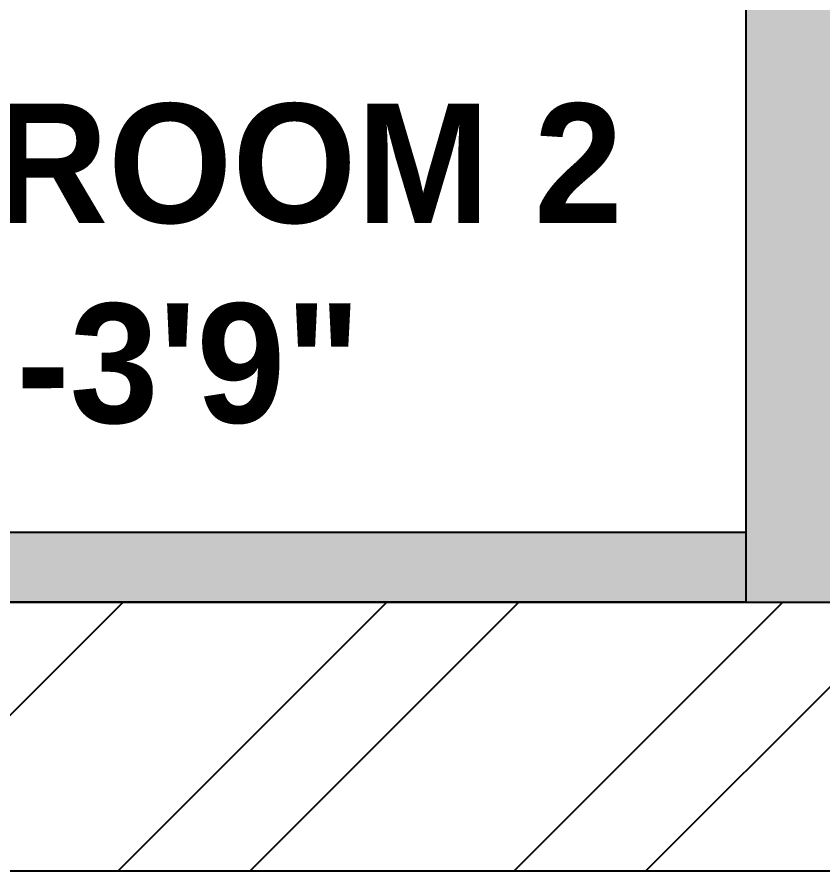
# Model space of a CAD drawing. Header units: inches. Extents: x 9636 to 21597, y -10243 to 557.
# Drawn here: x 15215.76 to 15242.75, y -151.79 to -123.19 of the extents above; entities that cross this region are included whole.
import ezdxf

# ---------------------------------------------------------------- set-up
doc = ezdxf.new("R2010")
doc.units = ezdxf.units.IN
doc.header["$MEASUREMENT"] = 0
doc.layers.add('IEL-HATCH-002', color=7, linetype='Continuous')
doc.styles.add('MtXpl_Stylus_BT', font='')
doc.styles.get('MtXpl_Stylus_BT').set_extended_font_data('Stylus BT', bold=True)

# ---------------------------------------------------------------- blocks, each defined once
blk = doc.blocks.new('shht')
at = {"layer": 'IEL-HATCH-002', "true_color": 0x636466, "transparency": 33554687}
h = blk.add_hatch(color=251, dxfattribs=at)
h.dxf.hatch_style = 1
h.paths.add_polyline_path([(15159.498, -2257.014), (15156.498, -2257.014), (15156.498, -2302.014), (15159.498, -2302.014), (15159.498, -2299.668)])
h.paths.add_polyline_path([(15168.498, -2254.014), (15156.498, -2254.014), (15156.498, -2257.014), (15168.498, -2257.014)])
h.paths.add_polyline_path([(15258.498, -2254.014), (15246.843, -2254.014), (15246.843, -2257.014), (15258.498, -2257.014)])
h.paths.add_polyline_path([(15210.498, -2254.014), (15207.498, -2254.014), (15207.498, -2257.68), (15207.498, -2302.014), (15210.498, -2302.014)])
h = blk.add_hatch(color=251, dxfattribs=at)
h.dxf.hatch_style = 1
h.paths.add_polyline_path([(15210.498, -2302.014), (15258.498, -2302.014), (15258.498, -2299.668), (15210.498, -2299.668)])
h.paths.add_polyline_path([(15159.498, -2302.014), (15207.498, -2302.014), (15207.498, -2299.668), (15159.498, -2299.668)])
at = {"color": 251, "true_color": 0x636466}
for p, q in [((15207.498, -2254.014), (15207.498, -2302.014)), ((15159.498, -2299.668), (15207.498, -2299.668)), ((15207.498, -2299.668), (15207.498, -2302.014)), ((14882.498, -2302.014), (15258.498, -2302.014)), ((15207.498, -2302.014), (15159.498, -2302.014)), ((14882.498, -2311.014), (15442.498, -2311.014))]:
    blk.add_line(p, q, dxfattribs=at)
at = {"layer": 'IEL-HATCH-002', "color": 251, "linetype": 'Continuous', "true_color": 0x636466, "transparency": 33554687}
for p, q in [((15177.641, -2311.014), (15186.641, -2302.014)), ((15186.48, -2311.014), (15195.48, -2302.014)), ((15190.899, -2311.014), (15199.899, -2302.014)), ((15199.738, -2311.014), (15208.738, -2302.014)), ((15204.157, -2311.014), (15213.157, -2302.014))]:
    blk.add_line(p, q, dxfattribs=at)
at = {"color": 251, "true_color": 0x636466, "style": 'MtXpl_Stylus_BT'}
for s, p in [('TRIAL ROOM 2', (15165.047, -2289.309)), ('4\'0"-3\'9"', (15173.318, -2296.003))]:
    blk.add_text(s, height=4, rotation=0.0094, dxfattribs=at).set_placement(p)

msp = doc.modelspace()

# ---------------------------------------------------------------- block references
msp.add_blockref('shht', (32.669, 2159.219))

doc.saveas('drawing.dxf')
